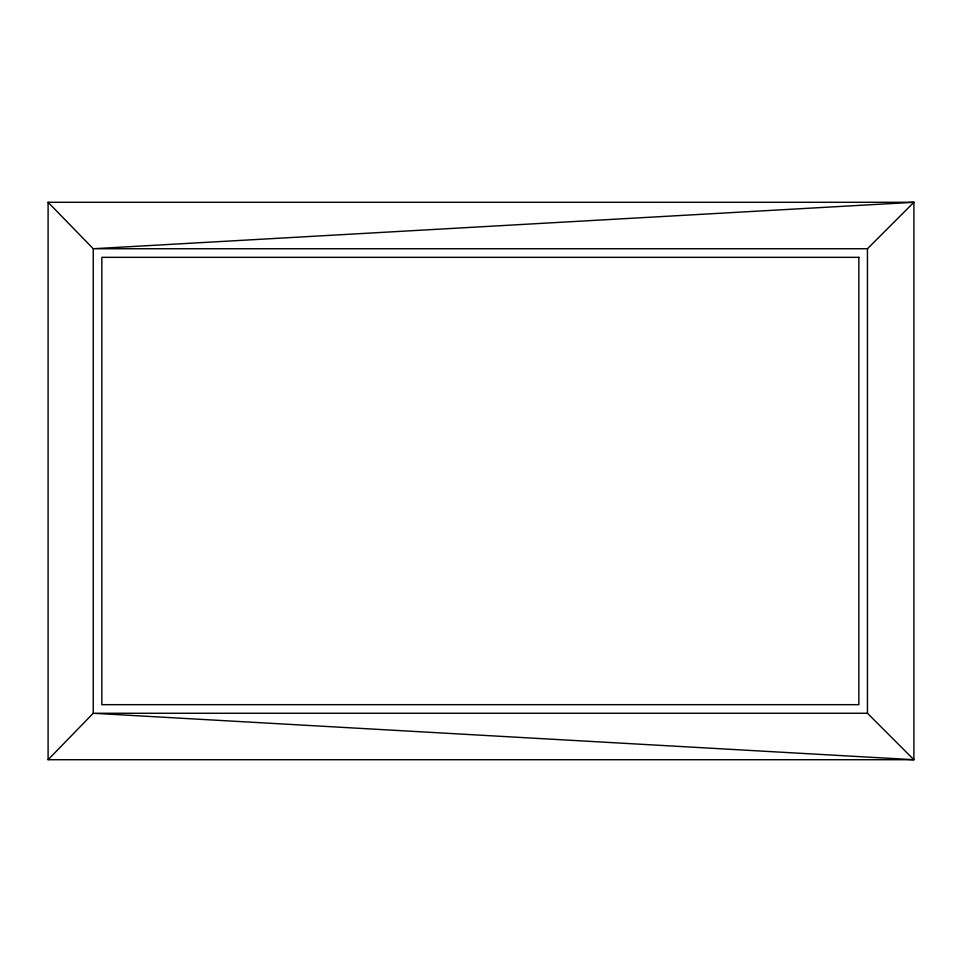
<?xml version="1.0" encoding="UTF-8"?>
<svg xmlns="http://www.w3.org/2000/svg" width="962" height="962" viewBox="0 0 962 962"><rect width="100%" height="100%" fill="white"/><g stroke="black" fill="none" stroke-linecap="round" stroke-linejoin="round"><path stroke-width="1.44" d="M48.1 759.715L93.242 713.263L93.242 248.737L48.1 202.285L913.9 202.285L913.9 759.715L48.1 759.715L48.1 202.285M867.447 248.737L913.9 202.285L93.242 248.737L867.447 248.737L867.447 713.263L913.9 759.715L93.242 713.263L867.447 713.263M858.85 257.335L101.84 257.335L101.84 704.665L858.85 704.665L858.85 257.335"/></g></svg>
